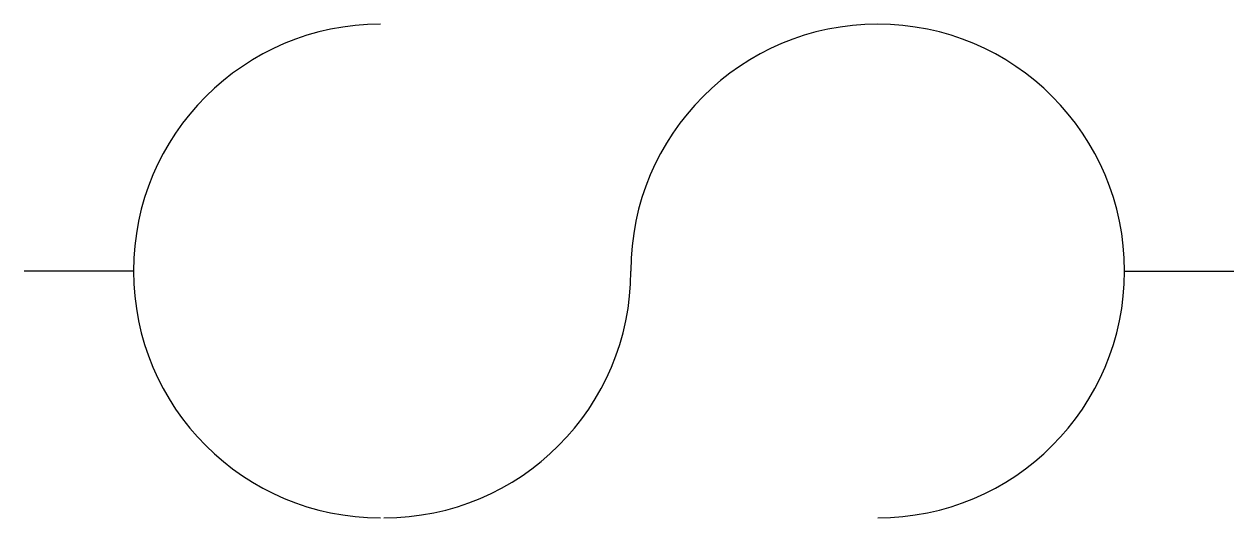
# Model space of a CAD drawing. Header units: inches. Extents: x 292.94 to 297.43, y -355.89 to -354.06.
import ezdxf

# ---------------------------------------------------------------- set-up
doc = ezdxf.new("R2010")
doc.units = ezdxf.units.IN
doc.header["$MEASUREMENT"] = 0
doc.layers.add('E101-Electrical-1st-floor', color=4, linetype='Continuous', lineweight=9)

msp = doc.modelspace()

# ---------------------------------------------------------------- linework, layer by layer
at = {"layer": 'E101-Electrical-1st-floor', "lineweight": -3}
for p, q in [((293.3498, -354.975), (292.9442, -354.975)), ((297.0272, -354.975), (297.4326, -354.975))]:
    msp.add_line(p, q, dxfattribs=at)
for centre, start, end in [((294.2658, -354.975), 90, 270), ((296.1112, -354.975), 270, 180), ((294.2793, -354.975), 270, 0)]:
    msp.add_arc(centre, 0.916, start, end, dxfattribs=at)

doc.saveas('drawing.dxf')
